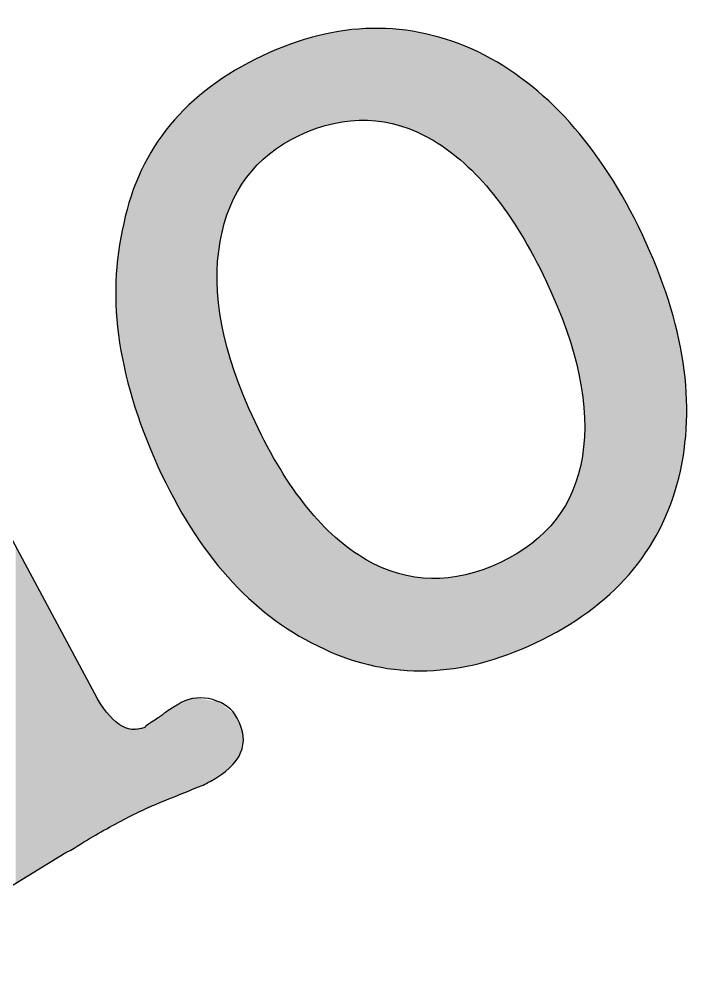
# Model space of a CAD drawing. Extents: x 57 to 94.3, y -56 to -38.7.
# Drawn here: x 65.83 to 71.32, y -53.49 to -45.67 of the extents above; entities that cross this region are included whole.
import ezdxf

# ---------------------------------------------------------------- set-up
doc = ezdxf.new("R2010")
doc.units = 0
doc.layers.add('LAYER_5', color=7, linetype='CONTINUOUS')

# ---------------------------------------------------------------- blocks, each defined once
blk = doc.blocks.new('*U7')
at = {"layer": 'LAYER_5', "color": 7}
for points in [[(68.3919, -46.5087), (68.3759, -45.7755), (68.3919, -45.7724)], [(68.4692, -46.4964), (68.3919, -45.7724), (68.4692, -45.7575)], [(68.3919, -46.5087), (68.3919, -45.7724), (68.4692, -46.4964)], [(68.5021, -46.4912), (68.4692, -45.7575), (68.5021, -45.755)], [(68.4692, -46.4964), (68.4692, -45.7575), (68.5021, -46.4912)], [(68.5134, -46.4894), (68.5021, -45.755), (68.5134, -45.7541)], [(68.5021, -46.4912), (68.5021, -45.755), (68.5134, -46.4894)], [(68.5134, -46.4894), (68.5134, -45.7541), (68.5142, -46.4894)], [(68.5142, -46.4894), (68.5134, -45.7541), (68.5142, -45.7541)], [(68.6404, -46.4858), (68.5142, -45.7541), (68.6404, -45.7444)], [(68.5142, -46.4894), (68.5142, -45.7541), (68.6404, -46.4858)], [(68.6496, -46.4855), (68.6404, -45.7444), (68.6496, -45.7437)], [(68.6404, -46.4858), (68.6404, -45.7444), (68.6496, -46.4855)], [(68.6886, -46.4895), (68.6496, -45.7437), (68.6886, -45.7407)], [(68.6496, -46.4855), (68.6496, -45.7437), (68.6886, -46.4895)], [(68.6886, -46.4895), (68.6886, -45.7407), (68.7092, -46.4917)], [(68.7092, -46.4917), (68.6886, -45.7407), (68.7092, -45.7416)], [(68.7092, -46.4917), (68.7092, -45.7416), (68.7695, -46.4979)], [(68.7695, -46.4979), (68.7092, -45.7416), (68.7695, -45.744)], [(68.7695, -46.4979), (68.7695, -45.744), (68.7845, -46.4995)], [(68.7845, -46.4995), (68.7695, -45.744), (68.7845, -45.7446)], [(68.7845, -46.4995), (68.7845, -45.7446), (68.9005, -46.5271)], [(68.9005, -46.5271), (68.7845, -45.7446), (68.9005, -45.7494)], [(68.9005, -46.5271), (68.9005, -45.7494), (68.906, -46.5284)], [(68.906, -46.5284), (68.9005, -45.7494), (68.906, -45.7496)], [(68.906, -46.5284), (68.906, -45.7496), (68.9182, -46.5313)], [(68.9182, -46.5313), (68.906, -45.7496), (68.9182, -45.7516)], [(68.9182, -46.5313), (68.9182, -45.7516), (68.9191, -46.5317)], [(68.9191, -46.5317), (68.9182, -45.7516), (68.9191, -45.7517)], [(68.9191, -46.5317), (68.9191, -45.7517), (69.0335, -46.5747)], [(69.0335, -46.5747), (68.9191, -45.7517), (69.0335, -45.7701)], [(69.0335, -46.5747), (69.0335, -45.7701), (69.0505, -46.5811)], [(69.0505, -46.5811), (69.0335, -45.7701), (69.0505, -45.7729)], [(69.0505, -46.5811), (69.0505, -45.7729), (69.1215, -46.6177)], [(69.1215, -46.6177), (69.0505, -45.7729), (69.1215, -45.7843)], [(68.0971, -46.6085), (68.0479, -45.8613), (68.0971, -45.8462)], [(68.0971, -46.6085), (68.0971, -45.8462), (68.0974, -46.6084)], [(68.0974, -46.6084), (68.0971, -45.8462), (68.0974, -45.8462)], [(68.1587, -46.5832), (68.0974, -45.8462), (68.1587, -45.8274)], [(68.0974, -46.6084), (68.0974, -45.8462), (68.1587, -46.5832)], [(68.2372, -46.5509), (68.1587, -45.8274), (68.2372, -45.8034)], [(68.1587, -46.5832), (68.1587, -45.8274), (68.2372, -46.5509)], [(68.248, -46.5478), (68.2372, -45.8034), (68.248, -45.8001)], [(68.2372, -46.5509), (68.2372, -45.8034), (68.248, -46.5478)], [(68.2734, -46.5406), (68.248, -45.8001), (68.2734, -45.7952)], [(68.248, -46.5478), (68.248, -45.8001), (68.2734, -46.5406)], [(68.298, -46.5335), (68.2734, -45.7952), (68.298, -45.7905)], [(68.2734, -46.5406), (68.2734, -45.7952), (68.298, -46.5335)], [(68.3759, -46.5112), (68.298, -45.7905), (68.3759, -45.7755)], [(68.298, -46.5335), (68.298, -45.7905), (68.3759, -46.5112)], [(68.3759, -46.5112), (68.3759, -45.7755), (68.3919, -46.5087)], [(69.1215, -46.6177), (69.1215, -45.7843), (69.1319, -46.623)], [(69.1319, -46.623), (69.1215, -45.7843), (69.1319, -45.7872)], [(69.1319, -46.623), (69.1319, -45.7872), (69.1685, -46.6419)], [(69.1685, -46.6419), (69.1319, -45.7872), (69.1685, -45.7976)], [(69.1685, -46.6419), (69.1685, -45.7976), (69.1817, -46.6487)], [(69.1817, -46.6487), (69.1685, -45.7976), (69.1817, -45.8013)], [(69.1817, -46.6487), (69.1817, -45.8013), (69.3055, -46.7305)], [(69.3055, -46.7305), (69.1817, -45.8013), (69.3055, -45.8363)], [(69.3055, -46.7305), (69.3055, -45.8363), (69.3102, -46.7336)], [(69.3102, -46.7336), (69.3055, -45.8363), (69.3102, -45.8377)], [(69.3102, -46.7336), (69.3102, -45.8377), (69.3352, -46.7539)], [(69.3352, -46.7539), (69.3102, -45.8377), (69.3352, -45.8447)], [(69.3352, -46.7539), (69.3352, -45.8447), (69.3477, -46.7641)], [(69.3477, -46.7641), (69.3352, -45.8447), (69.3477, -45.8498)], [(69.3477, -46.7641), (69.3477, -45.8498), (69.4347, -46.835)], [(69.4347, -46.835), (69.3477, -45.8498), (69.4347, -45.8853)], [(67.9071, -46.7217), (67.8563, -45.9388), (67.9071, -45.9176)], [(67.941, -46.6978), (67.9071, -45.9176), (67.941, -45.9034)], [(67.9071, -46.7217), (67.9071, -45.9176), (67.941, -46.6978)], [(67.97, -46.6774), (67.941, -45.9034), (67.97, -45.8913)], [(67.941, -46.6978), (67.941, -45.9034), (67.97, -46.6774)], [(68.0248, -46.6477), (67.97, -45.8913), (68.0248, -45.8684)], [(67.97, -46.6774), (67.97, -45.8913), (68.0248, -46.6477)], [(68.0479, -46.6352), (68.0248, -45.8684), (68.0479, -45.8613)], [(68.0248, -46.6477), (68.0248, -45.8684), (68.0479, -46.6352)], [(68.0479, -46.6352), (68.0479, -45.8613), (68.0971, -46.6085)], [(69.4347, -46.835), (69.4347, -45.8853), (69.4445, -46.8446)], [(69.4445, -46.8446), (69.4347, -45.8853), (69.4445, -45.8892)], [(69.4445, -46.8446), (69.4445, -45.8892), (69.5468, -46.9447)], [(69.5468, -46.9447), (69.4445, -45.8892), (69.5468, -45.9309)], [(67.7271, -46.8822), (67.669, -46.0319), (67.7271, -46.001)], [(67.7385, -46.8689), (67.7271, -46.001), (67.7385, -45.995)], [(67.7271, -46.8822), (67.7271, -46.001), (67.7385, -46.8689)], [(67.7559, -46.8484), (67.7385, -45.995), (67.7559, -45.9857)], [(67.7385, -46.8689), (67.7385, -45.995), (67.7559, -46.8484)], [(67.7998, -46.8086), (67.7559, -45.9857), (67.7998, -45.9624)], [(67.7559, -46.8484), (67.7559, -45.9857), (67.7998, -46.8086)], [(67.8378, -46.7741), (67.7998, -45.9624), (67.8378, -45.9465)], [(67.7998, -46.8086), (67.7998, -45.9624), (67.8378, -46.7741)], [(67.8563, -46.7574), (67.8378, -45.9465), (67.8563, -45.9388)], [(67.8378, -46.7741), (67.8378, -45.9465), (67.8563, -46.7574)], [(67.8563, -46.7574), (67.8563, -45.9388), (67.9071, -46.7217)], [(69.5468, -46.9447), (69.5468, -45.9309), (69.5554, -46.9531)], [(69.5554, -46.9531), (69.5468, -45.9309), (69.5554, -45.9356)], [(69.5554, -46.9531), (69.5554, -45.9356), (69.5664, -46.9658)], [(69.5664, -46.9658), (69.5554, -45.9356), (69.5664, -45.9418)], [(69.5664, -46.9658), (69.5664, -45.9418), (69.5855, -46.9878)], [(69.5855, -46.9878), (69.5664, -45.9418), (69.5855, -45.9524)], [(69.5855, -46.9878), (69.5855, -45.9524), (69.6721, -47.0877)], [(69.6721, -47.0877), (69.5855, -45.9524), (69.6721, -46.0006)], [(69.6721, -47.0877), (69.6721, -46.0006), (69.7284, -47.1632)], [(69.7284, -47.1632), (69.6721, -46.0006), (69.7284, -46.032)], [(67.5711, -47.1143), (67.5576, -46.0938), (67.5711, -46.0848)], [(67.5772, -47.1017), (67.5711, -46.0848), (67.5772, -46.0807)], [(67.5711, -47.1143), (67.5711, -46.0848), (67.5772, -47.1017)], [(67.5956, -47.0636), (67.5772, -46.0807), (67.5956, -46.0709)], [(67.5772, -47.1017), (67.5772, -46.0807), (67.5956, -47.0636)], [(67.6467, -46.9849), (67.5956, -46.0709), (67.6467, -46.0438)], [(67.5956, -47.0636), (67.5956, -46.0709), (67.6467, -46.9849)], [(67.669, -46.9505), (67.6467, -46.0438), (67.669, -46.0319)], [(67.6467, -46.9849), (67.6467, -46.0438), (67.669, -46.9505)], [(67.669, -46.9505), (67.669, -46.0319), (67.7271, -46.8822)], [(69.7284, -47.1632), (69.7284, -46.032), (69.7477, -47.1892)], [(69.7477, -47.1892), (69.7284, -46.032), (69.7477, -46.0428)], [(69.7477, -47.1892), (69.7477, -46.0428), (69.7848, -47.2389)], [(69.7848, -47.2389), (69.7477, -46.0428), (69.7848, -46.0686)], [(69.7848, -47.2389), (69.7848, -46.0686), (69.788, -47.2438)], [(69.788, -47.2438), (69.7848, -46.0686), (69.788, -46.0708)], [(69.788, -47.2438), (69.788, -46.0708), (69.8633, -47.36)], [(69.8633, -47.36), (69.788, -46.0708), (69.8633, -46.1232)], [(67.4557, -47.4695), (67.4409, -46.1717), (67.4557, -46.1619)], [(67.4681, -47.4144), (67.4557, -46.1619), (67.4681, -46.1535)], [(67.4557, -47.4695), (67.4557, -46.1619), (67.4681, -47.4144)], [(67.4889, -47.3231), (67.4681, -46.1535), (67.4889, -46.1397)], [(67.4681, -47.4144), (67.4681, -46.1535), (67.4889, -47.3231)], [(67.5115, -47.2573), (67.4889, -46.1397), (67.5115, -46.1245)], [(67.4889, -47.3231), (67.4889, -46.1397), (67.5115, -47.2573)], [(67.5355, -47.1878), (67.5115, -46.1245), (67.5355, -46.1085)], [(67.5115, -47.2573), (67.5115, -46.1245), (67.5355, -47.1878)], [(67.5576, -47.1422), (67.5355, -46.1085), (67.5576, -46.0938)], [(67.5355, -47.1878), (67.5355, -46.1085), (67.5576, -47.1422)], [(67.5576, -47.1422), (67.5576, -46.0938), (67.5711, -47.1143)], [(69.8633, -47.36), (69.8633, -46.1232), (69.8936, -47.4067)], [(69.8936, -47.4067), (69.8633, -46.1232), (69.8936, -46.1443)], [(69.8936, -47.4067), (69.8936, -46.1443), (69.9388, -47.4862)], [(69.9388, -47.4862), (69.8936, -46.1443), (69.9388, -46.1757)], [(67.3779, -50.0209), (67.2496, -46.3216), (67.3779, -46.2138)], [(67.3984, -50.0495), (67.3779, -46.2138), (67.3984, -46.2001)], [(67.3779, -50.0209), (67.3779, -46.2138), (67.3984, -50.0495)], [(67.4297, -50.0862), (67.3984, -46.2001), (67.4297, -46.1792)], [(67.3984, -50.0495), (67.3984, -46.2001), (67.4297, -50.0862)], [(67.4346, -47.628), (67.4297, -46.1792), (67.4346, -46.1759)], [(67.4297, -47.7936), (67.4297, -46.1792), (67.4346, -47.628)], [(67.4409, -47.581), (67.4346, -46.1759), (67.4409, -46.1717)], [(67.4346, -47.628), (67.4346, -46.1759), (67.4409, -47.581)], [(67.4409, -47.581), (67.4409, -46.1717), (67.4557, -47.4695)], [(69.9388, -47.4862), (69.9388, -46.1757), (69.9835, -47.5647)], [(69.9835, -47.5647), (69.9388, -46.1757), (69.9835, -46.2137)], [(69.9835, -47.5647), (69.9835, -46.2137), (69.9985, -47.5911)], [(69.9985, -47.5911), (69.9835, -46.2137), (69.9985, -46.2264)], [(69.9985, -47.5911), (69.9985, -46.2264), (70.0126, -47.6192)], [(70.0126, -47.6192), (69.9985, -46.2264), (70.0126, -46.2384)], [(70.0126, -47.6192), (70.0126, -46.2384), (70.0888, -47.7709)], [(70.0888, -47.7709), (70.0126, -46.2384), (70.0888, -46.3031)], [(67.2496, -49.842), (67.202, -46.3617), (67.2496, -46.3216)], [(67.2496, -49.842), (67.2496, -46.3216), (67.3779, -50.0209)], [(70.0888, -47.7709), (70.0888, -46.3031), (70.0994, -47.7921)], [(70.0994, -47.7921), (70.0888, -46.3031), (70.0994, -46.3121)], [(70.0994, -47.7921), (70.0994, -46.3121), (70.1201, -47.8387)], [(70.1201, -47.8387), (70.0994, -46.3121), (70.1201, -46.3297)], [(67.202, -49.7634), (67.1113, -46.4585), (67.202, -46.3617)], [(67.202, -49.7634), (67.202, -46.3617), (67.2496, -49.842)], [(70.1201, -47.8387), (70.1201, -46.3297), (70.1793, -47.972)], [(70.1793, -47.972), (70.1201, -46.3297), (70.1793, -46.3901)], [(70.1793, -47.972), (70.1793, -46.3901), (70.1893, -47.9944)], [(70.1893, -47.9944), (70.1793, -46.3901), (70.1893, -46.4002)], [(70.1893, -47.9944), (70.1893, -46.4002), (70.2358, -48.1162)], [(70.2358, -48.1162), (70.1893, -46.4002), (70.2358, -46.4477)], [(67.1113, -49.6137), (67.0495, -46.5244), (67.1113, -46.4585)], [(67.1113, -49.6137), (67.1113, -46.4585), (67.202, -49.7634)], [(70.2358, -48.1162), (70.2358, -46.4477), (70.255, -48.1663)], [(70.255, -48.1663), (70.2358, -46.4477), (70.255, -46.4673)], [(70.255, -48.1663), (70.255, -46.4673), (70.2639, -48.1896)], [(70.2639, -48.1896), (70.255, -46.4673), (70.2639, -46.4764)], [(70.2639, -48.1896), (70.2639, -46.4764), (70.2916, -48.2771)], [(70.2916, -48.2771), (70.2639, -46.4764), (70.2916, -46.5047)], [(67.0495, -49.4934), (66.9833, -46.6153), (67.0495, -46.5244)], [(67.0495, -49.4934), (67.0495, -46.5244), (67.1113, -49.6137)], [(70.2916, -48.2771), (70.2916, -46.5047), (70.3159, -48.3538)], [(70.3159, -48.3538), (70.2916, -46.5047), (70.3159, -46.5341)], [(70.3159, -48.3538), (70.3159, -46.5341), (70.3235, -48.3776)], [(70.3235, -48.3776), (70.3159, -46.5341), (70.3235, -46.5432)], [(70.3235, -48.3776), (70.3235, -46.5432), (70.362, -48.5348)], [(70.362, -48.5348), (70.3235, -46.5432), (70.362, -46.5899)], [(66.9833, -49.3646), (66.9204, -46.7019), (66.9833, -46.6153)], [(66.9833, -49.3646), (66.9833, -46.6153), (67.0495, -49.4934)], [(70.362, -48.5348), (70.362, -46.5899), (70.3678, -48.5585)], [(70.3678, -48.5585), (70.362, -46.5899), (70.3678, -46.597)], [(70.3678, -48.5585), (70.3678, -46.597), (70.3933, -48.7103)], [(70.3933, -48.7103), (70.3678, -46.597), (70.3933, -46.6279)], [(70.3933, -48.7103), (70.3933, -46.6279), (70.397, -48.7322)], [(70.397, -48.7322), (70.3933, -46.6279), (70.397, -46.6323)], [(70.397, -48.7322), (70.397, -46.6323), (70.4097, -48.8841)], [(70.4097, -48.8841), (70.397, -46.6323), (70.4097, -46.6478)], [(66.9204, -49.2202), (66.8621, -46.8079), (66.9204, -46.7019)], [(66.9204, -49.2202), (66.9204, -46.7019), (66.9833, -49.3646)], [(70.4097, -48.8841), (70.4097, -46.6478), (70.4109, -48.8987)], [(70.4109, -48.8987), (70.4097, -46.6478), (70.4109, -46.6492)], [(70.4109, -50.4934), (70.4109, -46.6492), (70.4368, -50.4765)], [(70.4368, -50.4765), (70.4109, -46.6492), (70.4368, -46.6806)], [(70.4368, -50.4765), (70.4368, -46.6806), (70.4534, -50.4629)], [(70.4534, -50.4629), (70.4368, -46.6806), (70.4534, -46.7007)], [(70.4534, -50.4629), (70.4534, -46.7007), (70.6053, -50.3388)], [(70.6053, -50.3388), (70.4534, -46.7007), (70.6053, -46.9177)], [(66.8621, -49.0866), (66.8146, -46.8942), (66.8621, -46.8079)], [(66.8621, -49.0866), (66.8621, -46.8079), (66.9204, -49.2202)], [(66.8146, -48.9548), (66.7644, -47.0206), (66.8146, -46.8942)], [(66.8146, -48.9548), (66.8146, -46.8942), (66.8621, -49.0866)], [(70.6053, -50.3388), (70.6053, -46.9177), (70.6155, -50.3305)], [(70.6155, -50.3305), (70.6053, -46.9177), (70.6155, -46.9347)], [(70.6155, -50.3305), (70.6155, -46.9347), (70.7476, -50.1953)], [(70.7476, -50.1953), (70.6155, -46.9347), (70.7476, -47.1557)], [(66.7644, -48.8151), (66.7323, -47.1013), (66.7644, -47.0206)], [(66.7644, -48.8151), (66.7644, -47.0206), (66.8146, -48.9548)], [(66.7323, -48.7004), (66.6902, -47.2594), (66.7323, -47.1013)], [(66.7323, -48.7004), (66.7323, -47.1013), (66.7644, -48.8151)], [(70.7476, -50.1953), (70.7476, -47.1557), (70.772, -50.1704)], [(70.772, -50.1704), (70.7476, -47.1557), (70.772, -47.2034)], [(66.6902, -48.5502), (66.6733, -47.3232), (66.6902, -47.2594)], [(66.6902, -48.5502), (66.6902, -47.2594), (66.7323, -48.7004)], [(70.772, -50.1704), (70.772, -47.2034), (70.8801, -50.0301)], [(70.8801, -50.0301), (70.772, -47.2034), (70.8801, -47.4148)], [(66.6733, -48.4635), (66.6397, -47.5015), (66.6733, -47.3232)], [(66.6733, -48.4635), (66.6733, -47.3232), (66.6902, -48.5502)], [(70.8801, -50.0301), (70.8801, -47.4148), (70.9061, -49.9963)], [(70.9061, -49.9963), (70.8801, -47.4148), (70.9061, -47.4746)], [(70.9061, -49.9963), (70.9061, -47.4746), (70.9969, -49.8435)], [(70.9969, -49.8435), (70.9061, -47.4746), (70.9969, -47.683)], [(66.6295, -48.1967), (66.6127, -47.7543), (66.6295, -47.5555)], [(66.6397, -48.2917), (66.6295, -47.5555), (66.6397, -47.5015)], [(66.6295, -48.1967), (66.6295, -47.5555), (66.6397, -48.2917)], [(66.6397, -48.2917), (66.6397, -47.5015), (66.6733, -48.4635)], [(70.9969, -49.8435), (70.9969, -47.683), (71.018, -49.8081)], [(71.018, -49.8081), (70.9969, -47.683), (71.018, -47.7418)], [(66.6127, -48.0398), (66.6093, -47.7944), (66.6127, -47.7543)], [(66.6127, -48.0398), (66.6127, -47.7543), (66.6295, -48.1967)], [(67.4297, -50.0862), (67.4297, -47.7936), (67.4346, -50.092)], [(67.4346, -50.092), (67.4297, -47.7936), (67.4346, -47.8698)], [(71.018, -49.8081), (71.018, -47.7418), (71.0909, -49.6436)], [(71.0909, -49.6436), (71.018, -47.7418), (71.0909, -47.945)], [(67.4346, -50.092), (67.4346, -47.8698), (67.4409, -50.0993)], [(67.4409, -50.0993), (67.4346, -47.8698), (67.4409, -47.9662)], [(71.0909, -49.6436), (71.0909, -47.945), (71.1076, -49.6059)], [(71.1076, -49.6059), (71.0909, -47.945), (71.1076, -48.0052)], [(67.4409, -50.0993), (67.4409, -47.9662), (67.4557, -50.1167)], [(67.4557, -50.1167), (67.4409, -47.9662), (67.4557, -48.0635)], [(71.1076, -49.6059), (71.1076, -48.0052), (71.1621, -49.4311)], [(71.1621, -49.4311), (71.1076, -48.0052), (71.1621, -48.201)], [(67.4557, -50.1167), (67.4557, -48.0635), (67.4681, -50.1313)], [(67.4681, -50.1313), (67.4557, -48.0635), (67.4681, -48.1457)], [(67.4681, -50.1313), (67.4681, -48.1457), (67.4889, -50.1556)], [(67.4889, -50.1556), (67.4681, -48.1457), (67.4889, -48.2348)], [(67.4889, -50.1556), (67.4889, -48.2348), (67.5115, -50.1822)], [(67.5115, -50.1822), (67.4889, -48.2348), (67.5115, -48.3323)], [(71.1621, -49.4311), (71.1621, -48.201), (71.175, -49.3896)], [(71.175, -49.3896), (71.1621, -48.201), (71.175, -48.2679)], [(71.175, -49.3896), (71.175, -48.2679), (71.2103, -49.2046)], [(71.2103, -49.2046), (71.175, -48.2679), (71.2103, -48.4509)], [(67.5115, -50.1822), (67.5115, -48.3323), (67.5355, -50.2103)], [(67.5355, -50.2103), (67.5115, -48.3323), (67.5355, -48.4102)], [(67.5355, -50.2103), (67.5355, -48.4102), (67.5576, -50.2362)], [(67.5576, -50.2362), (67.5355, -48.4102), (67.5576, -48.482)], [(67.5576, -50.2362), (67.5576, -48.482), (67.5711, -50.2494)], [(67.5711, -50.2494), (67.5576, -48.482), (67.5711, -48.5258)], [(71.2103, -49.2046), (71.2103, -48.4509), (71.2181, -49.1641)], [(71.2181, -49.1641), (71.2103, -48.4509), (71.2181, -48.5252)], [(67.5711, -50.2494), (67.5711, -48.5258), (67.5772, -50.2554)], [(67.5772, -50.2554), (67.5711, -48.5258), (67.5772, -48.542)], [(67.5772, -50.2554), (67.5772, -48.542), (67.5956, -50.2734)], [(67.5956, -50.2734), (67.5772, -48.542), (67.5956, -48.5907)], [(67.5956, -50.2734), (67.5956, -48.5907), (67.6467, -50.3234)], [(67.6467, -50.3234), (67.5956, -48.5907), (67.6467, -48.7263)], [(71.2181, -49.1641), (71.2181, -48.5252), (71.2358, -48.9619)], [(71.2358, -48.9619), (71.2181, -48.5252), (71.2358, -48.6947)], [(67.6467, -50.3234), (67.6467, -48.7263), (67.669, -50.3453)], [(67.669, -50.3453), (67.6467, -48.7263), (67.669, -48.7768)], [(71.2358, -48.9619), (71.2358, -48.6947), (71.2383, -48.9324)], [(67.669, -50.3453), (67.669, -48.7768), (67.7271, -50.4022)], [(67.7271, -50.4022), (67.669, -48.7768), (67.7271, -48.9081)], [(70.4109, -50.4934), (70.4097, -49.058), (70.4109, -48.8987)], [(67.7271, -50.4022), (67.7271, -48.9081), (67.7385, -50.4113)], [(67.7385, -50.4113), (67.7271, -48.9081), (67.7385, -48.9338)], [(67.7385, -50.4113), (67.7385, -48.9338), (67.7559, -50.4254)], [(67.7559, -50.4254), (67.7385, -48.9338), (67.7559, -48.9685)], [(67.7559, -50.4254), (67.7559, -48.9685), (67.7998, -50.4608)], [(67.7998, -50.4608), (67.7559, -48.9685), (67.7998, -49.0558)], [(67.7998, -50.4608), (67.7998, -49.0558), (67.8378, -50.4914)], [(67.8378, -50.4914), (67.7998, -49.0558), (67.8378, -49.1314)], [(70.4097, -50.4942), (70.397, -49.1763), (70.4097, -49.058)], [(70.4097, -50.4942), (70.4097, -49.058), (70.4109, -50.4934)], [(67.8378, -50.4914), (67.8378, -49.1314), (67.8563, -50.5063)], [(67.8563, -50.5063), (67.8378, -49.1314), (67.8563, -49.1638)], [(67.8563, -50.5063), (67.8563, -49.1638), (67.9071, -50.5473)], [(67.9071, -50.5473), (67.8563, -49.1638), (67.9071, -49.253)], [(70.3933, -50.505), (70.3678, -49.3271), (70.3933, -49.2103)], [(70.397, -50.5026), (70.3933, -49.2103), (70.397, -49.1763)], [(70.3933, -50.505), (70.3933, -49.2103), (70.397, -50.5026)], [(70.397, -50.5026), (70.397, -49.1763), (70.4097, -50.4942)], [(67.9071, -50.5473), (67.9071, -49.253), (67.941, -50.5694)], [(67.941, -50.5694), (67.9071, -49.253), (67.941, -49.3125)], [(67.941, -50.5694), (67.941, -49.3125), (67.97, -50.5884)], [(67.97, -50.5884), (67.941, -49.3125), (67.97, -49.3572)], [(67.97, -50.5884), (67.97, -49.3572), (68.0248, -50.6243)], [(68.0248, -50.6243), (67.97, -49.3572), (68.0248, -49.4415)], [(70.362, -50.5256), (70.3235, -49.4653), (70.362, -49.3538)], [(70.3678, -50.5218), (70.362, -49.3538), (70.3678, -49.3271)], [(70.362, -50.5256), (70.362, -49.3538), (70.3678, -50.5218)], [(70.3678, -50.5218), (70.3678, -49.3271), (70.3933, -50.505)], [(68.0248, -50.6243), (68.0248, -49.4415), (68.0479, -50.6393)], [(68.0479, -50.6393), (68.0248, -49.4415), (68.0479, -49.477)], [(68.0479, -50.6393), (68.0479, -49.477), (68.0971, -50.6715)], [(68.0971, -50.6715), (68.0479, -49.477), (68.0971, -49.5428)], [(70.3159, -50.5558), (70.2916, -49.5362), (70.3159, -49.4871)], [(70.3235, -50.5509), (70.3159, -49.4871), (70.3235, -49.4653)], [(70.3159, -50.5558), (70.3159, -49.4871), (70.3235, -50.5509)], [(70.3235, -50.5509), (70.3235, -49.4653), (70.362, -50.5256)], [(68.0971, -50.6715), (68.0971, -49.5428), (68.0974, -50.6716)], [(68.0974, -50.6716), (68.0971, -49.5428), (68.0974, -49.5431)], [(68.0974, -50.6716), (68.0974, -49.5431), (68.1587, -50.7033)], [(68.1587, -50.7033), (68.0974, -49.5431), (68.1587, -49.6251)], [(70.2639, -50.5899), (70.255, -49.6103), (70.2639, -49.5922)], [(70.2916, -50.5718), (70.2639, -49.5922), (70.2916, -49.5362)], [(70.2639, -50.5899), (70.2639, -49.5922), (70.2916, -50.5718)], [(70.2916, -50.5718), (70.2916, -49.5362), (70.3159, -50.5558)], [(68.1587, -50.7033), (68.1587, -49.6251), (68.2372, -50.7438)], [(68.2372, -50.7438), (68.1587, -49.6251), (68.2372, -49.7151)], [(70.2358, -50.6084), (70.1893, -49.7085), (70.2358, -49.6389)], [(70.255, -50.5958), (70.2358, -49.6389), (70.255, -49.6103)], [(70.2358, -50.6084), (70.2358, -49.6389), (70.255, -50.5958)], [(70.255, -50.5958), (70.255, -49.6103), (70.2639, -50.5899)], [(68.2372, -50.7438), (68.2372, -49.7151), (68.248, -50.7494)], [(68.248, -50.7494), (68.2372, -49.7151), (68.248, -49.7275)], [(68.248, -50.7494), (68.248, -49.7275), (68.2734, -50.7625)], [(68.2734, -50.7625), (68.248, -49.7275), (68.2734, -49.7566)], [(68.2734, -50.7625), (68.2734, -49.7566), (68.298, -50.7752)], [(68.298, -50.7752), (68.2734, -49.7566), (68.298, -49.7805)], [(70.1793, -50.6382), (70.1201, -49.7907), (70.1793, -49.7234)], [(70.1893, -50.633), (70.1793, -49.7234), (70.1893, -49.7085)], [(70.1793, -50.6382), (70.1793, -49.7234), (70.1893, -50.633)], [(70.1893, -50.633), (70.1893, -49.7085), (70.2358, -50.6084)], [(68.298, -50.7752), (68.298, -49.7805), (68.3759, -50.8065)], [(68.3759, -50.8065), (68.298, -49.7805), (68.3759, -49.8561)], [(70.0888, -50.686), (70.0126, -49.8933), (70.0888, -49.8263)], [(70.0994, -50.6804), (70.0888, -49.8263), (70.0994, -49.8142)], [(70.0888, -50.686), (70.0888, -49.8263), (70.0994, -50.6804)], [(70.1201, -50.6695), (70.0994, -49.8142), (70.1201, -49.7907)], [(70.0994, -50.6804), (70.0994, -49.8142), (70.1201, -50.6695)], [(70.1201, -50.6695), (70.1201, -49.7907), (70.1793, -50.6382)], [(68.3759, -50.8065), (68.3759, -49.8561), (68.3919, -50.8129)], [(68.3919, -50.8129), (68.3759, -49.8561), (68.3919, -49.8715)], [(68.3919, -50.8129), (68.3919, -49.8715), (68.4692, -50.8441)], [(68.4692, -50.8441), (68.3919, -49.8715), (68.4692, -49.9338)], [(69.9835, -50.7385), (69.9388, -49.9497), (69.9835, -49.919)], [(69.9985, -50.7322), (69.9835, -49.919), (69.9985, -49.9058)], [(69.9835, -50.7385), (69.9835, -49.919), (69.9985, -50.7322)], [(70.0126, -50.7263), (69.9985, -49.9058), (70.0126, -49.8933)], [(69.9985, -50.7322), (69.9985, -49.9058), (70.0126, -50.7263)], [(70.0126, -50.7263), (70.0126, -49.8933), (70.0888, -50.686)], [(68.4692, -50.8441), (68.4692, -49.9338), (68.5021, -50.8573)], [(68.5021, -50.8573), (68.4692, -49.9338), (68.5021, -49.9603)], [(68.5021, -50.8573), (68.5021, -49.9603), (68.5134, -50.8604)], [(68.5134, -50.8604), (68.5021, -49.9603), (68.5134, -49.9693)], [(68.5134, -50.8604), (68.5134, -49.9693), (68.5142, -50.8606)], [(68.5142, -50.8606), (68.5134, -49.9693), (68.5142, -49.97)], [(68.5142, -50.8606), (68.5142, -49.97), (68.6404, -50.8953)], [(68.6404, -50.8953), (68.5142, -49.97), (68.6404, -50.0519)], [(69.8936, -50.7763), (69.8633, -50.0016), (69.8936, -49.9807)], [(69.9388, -50.7573), (69.8936, -49.9807), (69.9388, -49.9497)], [(69.8936, -50.7763), (69.8936, -49.9807), (69.9388, -50.7573)], [(69.9388, -50.7573), (69.9388, -49.9497), (69.9835, -50.7385)], [(68.6404, -50.8953), (68.6404, -50.0519), (68.6496, -50.8978)], [(68.6496, -50.8978), (68.6404, -50.0519), (68.6496, -50.0565)], [(68.6496, -50.8978), (68.6496, -50.0565), (68.6886, -50.9085)], [(68.6886, -50.9085), (68.6496, -50.0565), (68.6886, -50.076)], [(68.6886, -50.9085), (68.6886, -50.076), (68.7092, -50.9142)], [(68.7092, -50.9142), (68.6886, -50.076), (68.7092, -50.0864)], [(69.7284, -50.8392), (69.6721, -50.0973), (69.7284, -50.0739)], [(69.7477, -50.8332), (69.7284, -50.0739), (69.7477, -50.0636)], [(69.7284, -50.8392), (69.7284, -50.0739), (69.7477, -50.8332)], [(69.7848, -50.8216), (69.7477, -50.0636), (69.7848, -50.0437)], [(69.7477, -50.8332), (69.7477, -50.0636), (69.7848, -50.8216)], [(69.788, -50.8206), (69.7848, -50.0437), (69.788, -50.042)], [(69.7848, -50.8216), (69.7848, -50.0437), (69.788, -50.8206)], [(69.8633, -50.789), (69.788, -50.042), (69.8633, -50.0016)], [(69.788, -50.8206), (69.788, -50.042), (69.8633, -50.789)], [(69.8633, -50.789), (69.8633, -50.0016), (69.8936, -50.7763)], [(68.7092, -50.9142), (68.7092, -50.0864), (68.7695, -50.9233)], [(68.7695, -50.9233), (68.7092, -50.0864), (68.7695, -50.1166)], [(68.7695, -50.9233), (68.7695, -50.1166), (68.7845, -50.9256)], [(68.7845, -50.9256), (68.7695, -50.1166), (68.7845, -50.122)], [(68.7845, -50.9256), (68.7845, -50.122), (68.9005, -50.9431)], [(68.9005, -50.9431), (68.7845, -50.122), (68.9005, -50.1636)], [(69.5468, -50.8937), (69.4445, -50.1747), (69.5468, -50.1445)], [(69.5554, -50.892), (69.5468, -50.1445), (69.5554, -50.142)], [(69.5468, -50.8937), (69.5468, -50.1445), (69.5554, -50.892)], [(69.5664, -50.8898), (69.5554, -50.142), (69.5664, -50.1388)], [(69.5554, -50.892), (69.5554, -50.142), (69.5664, -50.8898)], [(69.5855, -50.8838), (69.5664, -50.1388), (69.5855, -50.1332)], [(69.5664, -50.8898), (69.5664, -50.1388), (69.5855, -50.8838)], [(69.6721, -50.8568), (69.5855, -50.1332), (69.6721, -50.0973)], [(69.5855, -50.8838), (69.5855, -50.1332), (69.6721, -50.8568)], [(69.6721, -50.8568), (69.6721, -50.0973), (69.7284, -50.8392)], [(68.9005, -50.9431), (68.9005, -50.1636), (68.906, -50.9439)], [(68.906, -50.9439), (68.9005, -50.1636), (68.906, -50.1649)], [(68.906, -50.9439), (68.906, -50.1649), (68.9182, -50.9458)], [(68.9182, -50.9458), (68.906, -50.1649), (68.9182, -50.1675)], [(68.9182, -50.9458), (68.9182, -50.1675), (68.9191, -50.9459)], [(68.9191, -50.9459), (68.9182, -50.1675), (68.9191, -50.1677)], [(68.9191, -50.9459), (68.9191, -50.1677), (69.0335, -50.9494)], [(69.0335, -50.9494), (68.9191, -50.1677), (69.0335, -50.193)], [(69.0335, -50.9494), (69.0335, -50.193), (69.0505, -50.9499)], [(69.0505, -50.9499), (69.0335, -50.193), (69.0505, -50.1944)], [(69.0505, -50.9499), (69.0505, -50.1944), (69.1215, -50.9521)], [(69.1215, -50.9521), (69.0505, -50.1944), (69.1215, -50.2005)], [(69.1215, -50.9521), (69.1215, -50.2005), (69.1319, -50.9524)], [(69.1319, -50.9524), (69.1215, -50.2005), (69.1319, -50.2014)], [(69.1319, -50.9524), (69.1319, -50.2014), (69.1685, -50.9492)], [(69.1685, -50.9492), (69.1319, -50.2014), (69.1685, -50.2046)], [(69.1817, -50.9481), (69.1685, -50.2046), (69.1817, -50.204)], [(69.1685, -50.9492), (69.1685, -50.2046), (69.1817, -50.9481)], [(69.3055, -50.9373), (69.1817, -50.204), (69.3055, -50.1985)], [(69.1817, -50.9481), (69.1817, -50.204), (69.3055, -50.9373)], [(69.3102, -50.9369), (69.3055, -50.1985), (69.3102, -50.1977)], [(69.3055, -50.9373), (69.3055, -50.1985), (69.3102, -50.9369)], [(69.3352, -50.9348), (69.3102, -50.1977), (69.3352, -50.1934)], [(69.3102, -50.9369), (69.3102, -50.1977), (69.3352, -50.9348)], [(69.3477, -50.9337), (69.3352, -50.1934), (69.3477, -50.1913)], [(69.3352, -50.9348), (69.3352, -50.1934), (69.3477, -50.9337)], [(69.4347, -50.9162), (69.3477, -50.1913), (69.4347, -50.1764)], [(69.3477, -50.9337), (69.3477, -50.1913), (69.4347, -50.9162)], [(69.4445, -50.9142), (69.4347, -50.1764), (69.4445, -50.1747)], [(69.4347, -50.9162), (69.4347, -50.1764), (69.4445, -50.9142)], [(69.4445, -50.9142), (69.4445, -50.1747), (69.5468, -50.8937)]]:
    blk.add_solid(points, dxfattribs=at)
blk = doc.blocks.new('*U8')
at = {"layer": 'LAYER_5', "color": 7}
for points in [[(65.7954, -52.677), (65.7954, -49.9442), (65.8395, -52.6502)], [(65.8395, -52.6502), (65.7954, -49.9442), (65.8395, -50.0263)], [(65.8395, -52.6502), (65.8395, -50.0263), (65.9511, -52.5822)], [(65.9511, -52.5822), (65.8395, -50.0263), (65.9511, -50.2341)], [(65.9511, -52.5822), (65.9511, -50.2341), (66.0662, -52.512)], [(66.0662, -52.512), (65.9511, -50.2341), (66.0662, -50.4487)], [(66.0662, -52.512), (66.0662, -50.4487), (66.0677, -52.5111)], [(66.0677, -52.5111), (66.0662, -50.4487), (66.0677, -50.4515)], [(66.0677, -52.5111), (66.0677, -50.4515), (66.1614, -52.454)], [(66.1614, -52.454), (66.0677, -50.4515), (66.1614, -50.6259)], [(66.1614, -52.454), (66.1614, -50.6259), (66.2037, -52.4282)], [(66.2037, -52.4282), (66.1614, -50.6259), (66.2037, -50.7048)], [(66.2037, -52.4282), (66.2037, -50.7048), (66.2066, -52.4266)], [(66.2066, -52.4266), (66.2037, -50.7048), (66.2066, -50.7102)], [(66.2066, -52.4266), (66.2066, -50.7102), (66.2121, -52.4237)], [(66.2121, -52.4237), (66.2066, -50.7102), (66.2121, -50.7204)], [(66.2121, -52.4237), (66.2121, -50.7204), (66.2237, -52.4175)], [(66.2237, -52.4175), (66.2121, -50.7204), (66.2237, -50.742)], [(66.2237, -52.4175), (66.2237, -50.742), (66.2408, -52.4083)], [(66.2408, -52.4083), (66.2237, -50.742), (66.2408, -50.7738)], [(66.2408, -52.4083), (66.2408, -50.7738), (66.2467, -52.4049)], [(66.2467, -52.4049), (66.2408, -50.7738), (66.2467, -50.7848)], [(66.2467, -52.4049), (66.2467, -50.7848), (66.2831, -52.3826)], [(66.2831, -52.3826), (66.2467, -50.7848), (66.2831, -50.8527)], [(66.2831, -52.3826), (66.2831, -50.8527), (66.329, -52.3551)], [(66.329, -52.3551), (66.2831, -50.8527), (66.329, -50.9382)], [(66.329, -52.3551), (66.329, -50.9382), (66.4067, -52.3086)], [(66.4067, -52.3086), (66.329, -50.9382), (66.4067, -51.0829)], [(66.4067, -52.3086), (66.4067, -51.0829), (66.42, -52.3006)], [(66.42, -52.3006), (66.4067, -51.0829), (66.42, -51.1077)], [(66.42, -52.3006), (66.42, -51.1077), (66.4276, -52.2964)], [(66.4276, -52.2964), (66.42, -51.1077), (66.4276, -51.1219)], [(66.4276, -52.2964), (66.4276, -51.1219), (66.4349, -52.2923)], [(66.4349, -52.2923), (66.4276, -51.1219), (66.4349, -51.1354)], [(66.4349, -52.2923), (66.4349, -51.1354), (66.5029, -52.2545)], [(66.5029, -52.2545), (66.4349, -51.1354), (66.5029, -51.2476)], [(66.5029, -52.2545), (66.5029, -51.2476), (66.5718, -52.216)], [(66.5718, -52.216), (66.5029, -51.2476), (66.5718, -51.3329)], [(67.0741, -51.9793), (66.9673, -51.3243), (67.0741, -51.2495)], [(67.1036, -51.966), (67.0741, -51.2495), (67.1036, -51.2319)], [(67.0741, -51.9793), (67.0741, -51.2495), (67.1036, -51.966)], [(67.1271, -51.9565), (67.1036, -51.2319), (67.1271, -51.2179)], [(67.1036, -51.966), (67.1036, -51.2319), (67.1271, -51.9565)], [(67.1387, -51.9518), (67.1271, -51.2179), (67.1387, -51.2115)], [(67.1271, -51.9565), (67.1271, -51.2179), (67.1387, -51.9518)], [(67.1771, -51.9363), (67.1387, -51.2115), (67.1771, -51.1938)], [(67.1387, -51.9518), (67.1387, -51.2115), (67.1771, -51.9363)], [(67.2208, -51.9186), (67.1771, -51.1938), (67.2208, -51.1834)], [(67.1771, -51.9363), (67.1771, -51.1938), (67.2208, -51.9186)], [(67.2627, -51.9009), (67.2208, -51.1834), (67.2627, -51.1734)], [(67.2208, -51.9186), (67.2208, -51.1834), (67.2627, -51.9009)], [(67.2627, -51.9009), (67.2627, -51.1734), (67.2742, -51.8961)], [(67.2742, -51.8961), (67.2627, -51.1734), (67.2742, -51.1754)], [(67.2742, -51.8961), (67.2742, -51.1754), (67.2945, -51.8897)], [(67.2945, -51.8897), (67.2742, -51.1754), (67.2945, -51.1788)], [(67.2945, -51.8897), (67.2945, -51.1788), (67.3662, -51.8546)], [(67.3662, -51.8546), (67.2945, -51.1788), (67.3662, -51.1908)], [(67.3662, -51.8546), (67.3662, -51.1908), (67.3715, -51.8517)], [(67.3715, -51.8517), (67.3662, -51.1908), (67.3715, -51.1917)], [(67.3715, -51.8517), (67.3715, -51.1917), (67.3797, -51.8473)], [(67.3797, -51.8473), (67.3715, -51.1917), (67.3797, -51.193)], [(67.3797, -51.8473), (67.3797, -51.193), (67.4411, -51.8109)], [(67.4411, -51.8109), (67.3797, -51.193), (67.4411, -51.2033)], [(67.4411, -51.8109), (67.4411, -51.2033), (67.4452, -51.8077)], [(67.4452, -51.8077), (67.4411, -51.2033), (67.4452, -51.204)], [(67.4452, -51.8077), (67.4452, -51.204), (67.5396, -51.7336)], [(67.5396, -51.7336), (67.4452, -51.204), (67.5396, -51.2795)], [(66.9673, -52.0273), (66.85, -51.4029), (66.9673, -51.3243)], [(66.9673, -52.0273), (66.9673, -51.3243), (67.0741, -51.9793)], [(67.5396, -51.7336), (67.5396, -51.2795), (67.5781, -51.6851)], [(67.5781, -51.6851), (67.5396, -51.2795), (67.5781, -51.3103)], [(67.5781, -51.6851), (67.5781, -51.3103), (67.5894, -51.6708)], [(67.5894, -51.6708), (67.5781, -51.3103), (67.5894, -51.3283)], [(67.5894, -51.6708), (67.5894, -51.3283), (67.6056, -51.6504)], [(67.6056, -51.6504), (67.5894, -51.3283), (67.6056, -51.3599)], [(66.5718, -52.216), (66.5718, -51.3329), (66.6418, -52.1771)], [(66.6418, -52.1771), (66.5718, -51.3329), (66.6418, -51.3914)], [(66.6418, -52.1771), (66.6418, -51.3914), (66.6726, -52.1599)], [(66.6726, -52.1599), (66.6418, -51.3914), (66.6726, -51.4052)], [(66.6726, -52.1599), (66.6726, -51.4052), (66.7127, -52.1419)], [(66.7127, -52.1419), (66.6726, -51.4052), (66.7127, -51.423)], [(66.85, -52.0801), (66.844, -51.4114), (66.85, -51.4029)], [(66.85, -52.0801), (66.85, -51.4029), (66.9673, -52.0273)], [(67.6056, -51.6504), (67.6056, -51.3599), (67.6084, -51.6429)], [(67.6084, -51.6429), (67.6056, -51.3599), (67.6084, -51.3655)], [(67.6084, -51.6429), (67.6084, -51.3655), (67.639, -51.5613)], [(67.639, -51.5613), (67.6084, -51.3655), (67.639, -51.4633)], [(66.844, -52.0828), (66.7127, -51.423), (66.844, -51.4114)], [(66.7127, -52.1419), (66.7127, -51.423), (66.844, -52.0828)], [(66.844, -52.0828), (66.844, -51.4114), (66.85, -52.0801)], [(67.639, -51.5613), (67.639, -51.4633), (67.64, -51.4663)]]:
    blk.add_solid(points, dxfattribs=at)
blk = doc.blocks.new('BLOCK_2')
at = {"layer": 'LAYER_5'}
for points, knots in [([(67.7998, -45.9624), (68.4024, -45.6773), (68.9849, -45.6668), (69.5468, -45.9309), (70.0956, -46.2013), (70.5397, -46.6959), (70.8801, -47.4148), (71.2222, -48.138), (71.3204, -48.7963), (71.175, -49.3896), (71.0251, -49.9851), (70.6375, -50.4307), (70.0126, -50.7263), (69.4097, -51.0115), (68.8385, -51.0277), (68.298, -50.7752), (67.7492, -50.5268), (67.3106, -50.0565), (66.9833, -49.3646), (66.6285, -48.6146), (66.5251, -47.934), (66.6733, -47.3232), (66.7994, -46.7117), (67.1749, -46.2582), (67.7998, -45.9624)], [0, 0, 0, 0, 1, 1, 1, 2, 2, 2, 3, 3, 3, 4, 4, 4, 5, 5, 5, 6, 6, 6, 7, 7, 7, 8, 8, 8, 8]), ([(69.7284, -50.0739), (70.108, -49.8945), (70.3296, -49.6064), (70.3933, -49.2103), (70.4574, -48.8139), (70.3592, -48.3412), (70.0994, -47.7921), (69.8355, -47.234), (69.5296, -46.853), (69.1817, -46.6487), (68.8337, -46.4445), (68.4723, -46.4311), (68.0971, -46.6085), (67.7402, -46.7775), (67.5263, -47.0645), (67.4557, -47.4695), (67.3781, -47.883), (67.4722, -48.3712), (67.7385, -48.9338), (67.9983, -49.4828), (68.2987, -49.8555), (68.6404, -50.0519), (68.9818, -50.2481), (69.3446, -50.2555), (69.7284, -50.0739)], [0, 0, 0, 0, 1, 1, 1, 2, 2, 2, 3, 3, 3, 4, 4, 4, 5, 5, 5, 6, 6, 6, 7, 7, 7, 8, 8, 8, 8]), ([(63.2475, -51.4003), (63.2687, -51.3664), (63.2909, -51.3376), (63.3145, -51.3138), (63.3383, -51.2897), (63.3639, -51.262), (63.3917, -51.2303), (63.3188, -51.2301), (63.2501, -51.225), (63.1856, -51.2148), (63.1212, -51.2045), (63.0611, -51.1834), (63.0049, -51.1521), (62.9107, -51.1018), (62.8174, -51.0243), (62.7247, -50.9199), (62.6322, -50.8153), (62.5404, -50.6784), (62.4492, -50.5085), (62.4492, -50.5085), (62.2916, -50.2149), (62.2916, -50.2149), (62.289, -50.1995), (62.2782, -50.1744), (62.2596, -50.1396), (62.1287, -49.8958), (62.0024, -49.8068), (61.8806, -49.8722), (61.7544, -49.9399), (61.773, -50.126), (61.9366, -50.4307), (61.9366, -50.4307), (62.0346, -50.6134), (62.0346, -50.6134), (62.0346, -50.6134), (62.1252, -50.7666), (62.1252, -50.7666), (62.1252, -50.7666), (62.1743, -50.858), (62.1743, -50.858), (62.2095, -50.9232), (62.2375, -50.9809), (62.2589, -51.0312), (62.2803, -51.0813), (62.2927, -51.1252), (62.2959, -51.1628), (62.3085, -51.2904), (62.2386, -51.3953), (62.0863, -51.477), (61.8644, -51.5962), (61.6903, -51.5383), (61.5642, -51.3033), (61.5618, -51.2988), (61.553, -51.2825), (61.5378, -51.2542), (61.5227, -51.226), (61.508, -51.1933), (61.4936, -51.1562), (61.4819, -51.1343), (61.4708, -51.1109), (61.4602, -51.0859), (61.4495, -51.0606), (61.4393, -51.0394), (61.43, -51.022), (61.4111, -50.9762), (61.3945, -50.9402), (61.3806, -50.9142), (61.3665, -50.888), (61.3559, -50.8686), (61.3491, -50.8555), (61.3491, -50.8555), (61.2648, -50.6987), (61.2648, -50.6987), (61.2512, -50.6836), (61.2392, -50.6663), (61.2286, -50.6469), (61.2181, -50.6272), (61.2082, -50.6086), (61.1988, -50.5912), (61.0516, -50.3172), (61.0151, -50.0636), (61.0889, -49.8306), (61.1628, -49.5975), (61.3391, -49.4061), (61.6174, -49.2566), (62.1788, -48.9553), (62.6089, -49.0831), (62.908, -49.6402), (62.908, -49.6402), (63.0096, -49.8293), (63.0096, -49.8293), (63.0096, -49.8293), (63.1152, -50.0417), (63.1152, -50.0417), (63.1152, -50.0417), (63.1887, -50.1788), (63.1887, -50.1788), (63.3265, -50.4355), (63.4566, -50.5733), (63.5785, -50.5917), (63.7102, -50.6277), (63.9279, -50.564), (64.2328, -50.4005), (64.2328, -50.4005), (64.8136, -50.0886), (64.8136, -50.0886), (64.8746, -50.0559), (64.877, -49.9873), (64.8208, -49.8829), (64.8208, -49.8829), (64.5614, -49.3999), (64.5614, -49.3999), (64.4798, -49.2475), (64.415, -49.1295), (64.3675, -49.0459), (64.3196, -48.9622), (64.29, -48.9095), (64.2782, -48.8878), (64.2782, -48.8878), (64.2817, -48.8942), (64.2817, -48.8942), (64.158, -48.7476), (64.0443, -48.7023), (63.9396, -48.7583), (63.9003, -48.7795), (63.8659, -48.8034), (63.8357, -48.831), (63.7732, -48.8814), (63.7157, -48.9207), (63.6635, -48.9486), (63.459, -49.0585), (63.3029, -49.0132), (63.1955, -48.813), (63.0833, -48.6043), (63.1579, -48.4298), (63.419, -48.2896), (63.4301, -48.2892), (63.4399, -48.2868), (63.4485, -48.282), (63.4747, -48.268), (63.4978, -48.2586), (63.5174, -48.2536), (63.5174, -48.2536), (63.8748, -48.1206), (63.8748, -48.1206), (63.9492, -48.0918), (64.0133, -48.0656), (64.0681, -48.042), (64.1225, -48.0183), (64.1739, -47.9936), (64.2217, -47.968), (64.2479, -47.954), (64.2834, -47.929), (64.3289, -47.8935), (64.3744, -47.8579), (64.4219, -47.8212), (64.4715, -47.7833), (64.5211, -47.7454), (64.5704, -47.7065), (64.619, -47.6663), (64.6675, -47.6264), (64.7103, -47.5936), (64.7471, -47.5682), (64.795, -47.5425), (64.8319, -47.5199), (64.8577, -47.5003), (64.8839, -47.4808), (64.9349, -47.4588), (65.0117, -47.4345), (65.2639, -47.2991), (65.4461, -47.3358), (65.5584, -47.5446), (65.6611, -47.7361), (65.6125, -47.8856), (65.4124, -47.9931), (65.4079, -47.9953), (65.401, -47.9978), (65.391, -48.0003), (65.381, -48.0028), (65.3676, -48.0086), (65.35, -48.0181), (65.3369, -48.025), (65.319, -48.0332), (65.2959, -48.0427), (65.2732, -48.0522), (65.2508, -48.0629), (65.2291, -48.0746), (65.205, -48.0818), (65.1816, -48.0903), (65.1585, -48.0999), (65.1357, -48.1092), (65.1133, -48.1199), (65.0916, -48.1316), (64.9525, -48.2064), (64.9504, -48.3698), (65.0858, -48.6224), (65.0858, -48.6224), (66.4349, -51.1354), (66.4349, -51.1354), (66.5658, -51.3789), (66.7022, -51.4711), (66.8442, -51.4118), (66.8417, -51.4074), (66.8597, -51.3936), (66.8976, -51.3705), (66.9354, -51.3473), (66.964, -51.3276), (66.9837, -51.3116), (67.0075, -51.2932), (67.034, -51.2747), (67.0633, -51.2563), (67.0925, -51.2377), (67.118, -51.2225), (67.1397, -51.211), (67.2183, -51.169), (67.3037, -51.1609), (67.3961, -51.1869), (67.4884, -51.2129), (67.5545, -51.2628), (67.5942, -51.3369), (67.7041, -51.5414), (67.6307, -51.7126), (67.3737, -51.8506), (67.3651, -51.8552), (67.3509, -51.8628), (67.3313, -51.8733), (67.3117, -51.8838), (67.292, -51.8914), (67.2724, -51.8966), (67.2179, -51.9202), (67.1618, -51.9434), (67.1036, -51.966), (67.046, -51.9887), (66.9919, -52.0106), (66.9417, -52.0321), (66.8958, -52.0511), (66.8473, -52.073), (66.7959, -52.0976), (66.7449, -52.1222), (66.6888, -52.151), (66.6278, -52.1837), (66.5668, -52.2165), (66.5055, -52.2507), (66.4435, -52.2869), (66.3815, -52.3229), (66.315, -52.3629), (66.2433, -52.407), (66.2433, -52.407), (66.2041, -52.428), (66.2041, -52.428), (66.2041, -52.428), (65.7414, -52.71), (65.7414, -52.71), (65.6656, -52.7563), (65.5901, -52.8009), (65.515, -52.8441), (65.4403, -52.887), (65.37, -52.9263), (65.3045, -52.9613), (64.3168, -53.4915), (63.6185, -53.3759), (63.2098, -52.6144), (62.9691, -52.1662), (62.9819, -51.7615), (63.2475, -51.4003)], [0, 0, 0, 0, 1, 1, 1, 2, 2, 2, 3, 3, 3, 4, 4, 4, 5, 5, 5, 6, 6, 6, 7, 7, 7, 8, 8, 8, 9, 9, 9, 10, 10, 10, 11, 11, 11, 12, 12, 12, 13, 13, 13, 14, 14, 14, 15, 15, 15, 16, 16, 16, 17, 17, 17, 18, 18, 18, 19, 19, 19, 20, 20, 20, 21, 21, 21, 22, 22, 22, 23, 23, 23, 24, 24, 24, 25, 25, 25, 26, 26, 26, 27, 27, 27, 28, 28, 28, 29, 29, 29, 30, 30, 30, 31, 31, 31, 32, 32, 32, 33, 33, 33, 34, 34, 34, 35, 35, 35, 36, 36, 36, 37, 37, 37, 38, 38, 38, 39, 39, 39, 40, 40, 40, 41, 41, 41, 42, 42, 42, 43, 43, 43, 44, 44, 44, 45, 45, 45, 46, 46, 46, 47, 47, 47, 48, 48, 48, 49, 49, 49, 50, 50, 50, 51, 51, 51, 52, 52, 52, 53, 53, 53, 54, 54, 54, 55, 55, 55, 56, 56, 56, 57, 57, 57, 58, 58, 58, 59, 59, 59, 60, 60, 60, 61, 61, 61, 62, 62, 62, 63, 63, 63, 64, 64, 64, 65, 65, 65, 66, 66, 66, 67, 67, 67, 68, 68, 68, 69, 69, 69, 70, 70, 70, 71, 71, 71, 72, 72, 72, 73, 73, 73, 74, 74, 74, 75, 75, 75, 76, 76, 76, 77, 77, 77, 78, 78, 78, 79, 79, 79, 80, 80, 80, 81, 81, 81, 82, 82, 82, 83, 83, 83, 84, 84, 84, 85, 85, 85, 86, 86, 86, 87, 87, 87, 88, 88, 88, 88])]:
    blk.add_open_spline(points, degree=3, knots=knots, dxfattribs=at)
at = {"layer": 'LAYER_5', "color": 7}
for name in ['*U7', '*U8']:
    blk.add_blockref(name, (0, 0), dxfattribs=at)

msp = doc.modelspace()

# ---------------------------------------------------------------- block references
at = {"layer": 'LAYER_5'}
msp.add_blockref('BLOCK_2', (0, 0), dxfattribs=at)

doc.saveas('drawing.dxf')
